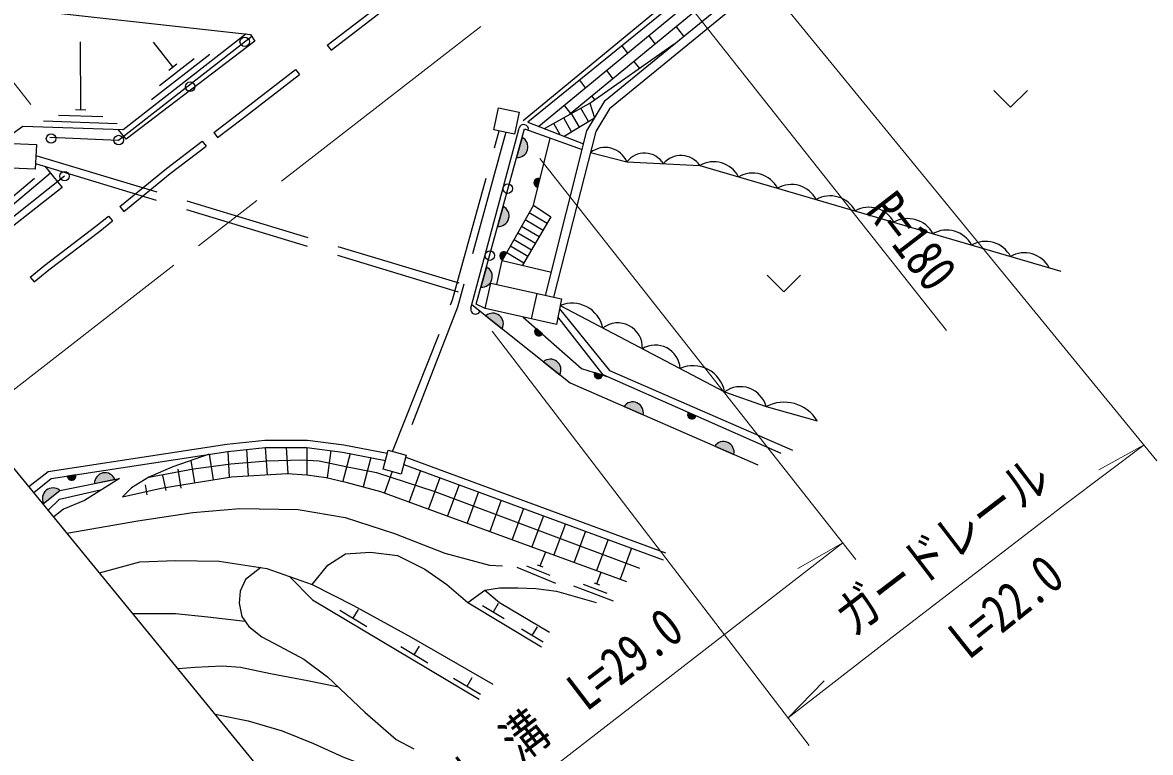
# Model space of a CAD drawing. Units: millimetres at full size, sheet at 1:1000; details may follow other scales. Extents: x 40000 to 680000, y 20000 to 380000.
# Drawn here: x 89234 to 142854, y 238269 to 272991 of the extents above; entities that cross this region are included whole.
import ezdxf
from ezdxf.enums import TextEntityAlignment as Align

# ---------------------------------------------------------------- set-up
doc = ezdxf.new("R2010")
doc.units = ezdxf.units.MM
doc.header["$LTSCALE"] = 1000
doc.linetypes.add('CHAIN', pattern=[18.5, 12, -1.5, 3.5, -1.5])
doc.linetypes.add('DASHED', pattern=[7.5, 6, -1.5])
for name, color, linetype, lineweight in [('M-BGD', 7, 'Continuous', 25), ('M-BMK', 2, 'CHAIN', 13), ('M-BMK-OTRS', 5, 'Continuous', 25), ('M-STR-HTXT', 7, 'Continuous', 13)]:
    doc.layers.add(name, color=color, linetype=linetype, lineweight=lineweight)
doc.styles.add('ＭＳ ゴシック', font='')
doc.styles.get('ＭＳ ゴシック').set_extended_font_data('MS Gothic')

msp = doc.modelspace()

# ---------------------------------------------------------------- hatches: boundary and pattern name
at = {"layer": 'M-BGD'}
for points in [[(112984, 267524, -0.82183), (112721, 266569)], [(113732, 265167, -0.4608), (113552, 265419, -0.4608), (113829, 265557)], [(112082, 264244, -0.82183), (111820, 263289)], [(112052, 261695, -0.4608), (111946, 261986, -0.4608), (112249, 262046)], [(111289, 261360, -0.82183), (111027, 260405)], [(111262, 259046, -0.82183), (112036, 258427)], [(113950, 258177, -0.4608), (113644, 258134, -0.4608), (113649, 258443)], [(113998, 256858, -0.82183), (114772, 256239)], [(116812, 256220, -0.4608), (116549, 256057, -0.4608), (116428, 256341)], [(117827, 254726, -0.82183), (118735, 254330)], [(121248, 254281, -0.4608), (120970, 254148, -0.4608), (120881, 254444)], [(122143, 252841, -0.82183), (123051, 252444)], [(91762, 251479, -0.4608), (91599, 251216, -0.4608), (91365, 251418)], [(93623, 251263, 0.82183), (92651, 251067)], [(90236, 250112, -0.82183), (91006, 250735)]]:
    msp.add_hatch(color=256, dxfattribs=at).paths.add_polyline_path(points)

# ---------------------------------------------------------------- linework, layer by layer
for p, q in [((122293, 275077), (113782, 268050)), ((113028, 268331), (120974, 274888)), ((122152, 274313), (115240, 268613)), ((120309, 272794), (120659, 272339)), ((92004, 268853), (91996, 272072)), ((96382, 270877), (95459, 272059)), ((103722, 271912), (103905, 271674)), ((116203, 269156), (120216, 271976)), ((117723, 271890), (117999, 271532)), ((119002, 272360), (119306, 271966)), ((95372, 269327), (98131, 271481)), ((95739, 269994), (97394, 271287)), ((96189, 270726), (96575, 271028)), ((118302, 271138), (118556, 270809)), ((102215, 270751), (102398, 270514)), ((115704, 270250), (115993, 269876)), ((116996, 270704), (117299, 270311)), ((116295, 269483), (116427, 269313)), ((91759, 268862), (92249, 268845)), ((114053, 267944), (116203, 269156)), ((114990, 269047), (115292, 268656)), ((115706, 268017), (115339, 268669)), ((116143, 268277), (115781, 268918)), ((116203, 269156), (116432, 268451)), ((90235, 268313), (93733, 268194)), ((90944, 268589), (93043, 268518)), ((114798, 267654), (114494, 268193)), ((115336, 267795), (114963, 268457)), ((114980, 267583), (116432, 268451)), ((98322, 267761), (98504, 267523)), ((110548, 259402), (112841, 267971)), ((97779, 267348), (97961, 267109)), ((112984, 267524), (112721, 266569)), ((113517, 264305), (114312, 267497)), ((90555, 265827), (82729, 259239)), ((91232, 265683), (82889, 259043)), ((87889, 263975), (89802, 265585)), ((113732, 265167), (113829, 265557)), ((93866, 264240), (94057, 264008)), ((112082, 264244), (111820, 263289)), ((113517, 264305), (112039, 261673)), ((113317, 263948), (114170, 263452)), ((113517, 264305), (114346, 263753)), ((93315, 263788), (93505, 263556)), ((112953, 263300), (113796, 262809)), ((114346, 263753), (113001, 261443)), ((113129, 263614), (113977, 263121)), ((112778, 262989), (113617, 262501)), ((112430, 262368), (113258, 261885)), ((112599, 262669), (113432, 262184)), ((112052, 261695), (112249, 262046)), ((112249, 262046), (113073, 261567)), ((111289, 261360), (111027, 260405)), ((89596, 260880), (89787, 260649)), ((113684, 260101), (113413, 258898)), ((111262, 259046), (112036, 258427)), ((113950, 258177), (113649, 258443)), ((113998, 256858), (114772, 256239)), ((116812, 256220), (116428, 256341)), ((117827, 254726), (118735, 254330)), ((121248, 254281), (120881, 254444)), ((98986, 252587), (99061, 251370)), ((99881, 252681), (99958, 251425)), ((100776, 252775), (100856, 251480)), ((101765, 252775), (101841, 251541)), ((102754, 252775), (102756, 251474)), ((103896, 252628), (103712, 251338)), ((122143, 252841), (123051, 252444)), ((97238, 252152), (97411, 251091)), ((98105, 252452), (98302, 251236)), ((104807, 252487), (104453, 251173)), ((105794, 252296), (105421, 250911)), ((107451, 252308), (119803, 247768)), ((91762, 251479), (91365, 251418)), ((96611, 251750), (96758, 250845)), ((106803, 251627), (106434, 250620)), ((107359, 251969), (119682, 247439)), ((108153, 251677), (107608, 250190)), ((92651, 251067), (93623, 251263)), ((95068, 251004), (95150, 250528)), ((95892, 251438), (96050, 250729)), ((109079, 251337), (108534, 249851)), ((109984, 251004), (109440, 249519)), ((90236, 250112), (91006, 250735)), ((110912, 250663), (110368, 249179)), ((111989, 250267), (111445, 248784)), ((113048, 249878), (112505, 248396)), ((113994, 249530), (113451, 248049)), ((115040, 249146), (114497, 247666)), ((115999, 248793), (115457, 247314)), ((117068, 248401), (116526, 246922)), ((113834, 247145), (114105, 247809)), ((118178, 247992), (117637, 246515)), ((113705, 247198), (113964, 247092)), ((112727, 247079), (114578, 246322)), ((113188, 247150), (114299, 246696)), ((116539, 246289), (116748, 246841)), ((115434, 246194), (117305, 245486)), ((115893, 246277), (117016, 245852)), ((116408, 246338), (116670, 246239)), ((104958, 244651), (105205, 245063)), ((111106, 245262), (112134, 244642)), ((111620, 244952), (111868, 245363)), ((104315, 245036), (105602, 244266)), ((112951, 244148), (113978, 243527)), ((113465, 243837), (113713, 244248)), ((107214, 243304), (108502, 242535)), ((107858, 242919), (108104, 243332)), ((110367, 241421), (110613, 241833)), ((109723, 241806), (111011, 241037))]:
    msp.add_line(p, q, dxfattribs=at)
at = {"layer": 'M-BGD', "linetype": 'DASHED'}
for p, q in [((89868, 266666), (111409, 260174)), ((89849, 266284), (111316, 259764))]:
    msp.add_line(p, q, dxfattribs=at)
at = {"layer": 'M-BGD'}
for points in [[(123411, 276510), (113250, 268257), (115909, 267221)], [(114096, 260009), (116064, 267835), (116933, 269287), (122800, 274092), (123346, 274751), (123739, 275389), (124205, 276277)], [(124539, 276200), (124160, 275280), (123699, 274547), (123183, 273882), (122857, 273570), (117139, 268893), (116487, 267807), (114473, 259924)], [(103722, 271912), (106647, 274166), (107252, 274634)], [(103905, 271674), (106831, 273929), (107436, 274397)], [(76087, 267358), (76880, 268281), (85277, 273778), (88057, 273755), (100074, 272425), (100276, 272105), (94161, 267442), (93796, 267892)], [(99858, 272449), (94012, 267885), (89246, 268047), (80594, 261849)], [(90533, 267540), (93803, 267401), (100129, 272338)], [(98322, 267761), (99488, 268649), (102215, 270751)], [(98504, 267523), (99670, 268411), (102398, 270514)], [(135411, 269755), (136206, 268960), (137002, 269755)], [(111231, 259388), (110806, 259602), (113096, 267932), (115841, 266950)], [(93866, 264240), (96071, 266046), (97779, 267348)], [(94057, 264008), (96257, 265811), (97961, 267109)], [(116231, 266806), (117966, 266364), (121432, 266196), (138600, 261165)], [(90287, 266151), (91117, 265148), (83063, 258831)], [(89596, 260880), (90289, 261455), (92724, 263304), (93315, 263788)], [(89787, 260649), (90476, 261220), (92910, 263069), (93505, 263556)], [(111788, 260526), (112039, 261673), (114374, 261114)], [(124633, 260973), (125429, 260178), (126224, 260973)], [(110595, 259579), (115260, 255848), (124196, 251944)], [(114788, 259527), (122612, 255426), (124581, 254720), (127012, 254041)], [(125293, 252490), (116836, 256236), (114684, 258990)], [(114759, 259379), (117136, 256445), (125834, 252653)], [(113041, 258982), (115800, 256539), (117017, 256156)], [(89527, 250928), (90456, 251632), (98941, 252934), (100758, 253125), (102777, 253125), (104506, 252901), (106575, 252502)], [(89765, 250637), (90600, 251300), (98986, 252587), (100776, 252775), (102754, 252775), (104450, 252556), (106484, 252163)], [(98105, 252452), (96372, 251852), (95240, 251360), (94419, 250851), (93992, 250425), (95830, 250835), (99162, 251376), (101820, 251540), (102756, 251474), (103675, 251343), (104610, 251130), (106251, 250687), (117943, 246403)], [(95240, 251360), (97367, 251765), (99137, 251993), (100857, 252144), (102500, 252195), (103335, 252144), (104599, 251866), (106065, 251583), (108839, 250675), (118563, 247036)], [(90211, 250092), (91006, 250735), (93843, 251308), (92180, 250259), (91182, 249850), (90719, 249471)], [(90457, 249791), (90989, 250310), (93011, 250783)], [(91346, 248704), (94712, 249295), (97331, 249680), (99565, 249872), (102338, 249834), (104571, 249449), (106921, 248679), (109308, 247755), (111427, 247178), (112043, 247139)], [(103009, 246253), (103741, 247177), (104588, 247716), (105782, 247793), (107053, 247639), (108362, 246985), (109402, 246253), (110403, 245407), (113908, 243290)], [(92895, 246811), (94806, 247331), (96500, 247408), (98580, 247370), (100852, 247023), (103009, 246253), (104973, 245253), (107707, 243751), (111597, 241519)], [(100559, 247068), (99830, 246496), (99573, 245942), (99533, 245369), (99652, 244736), (99988, 244261), (100602, 243767), (101452, 243332), (102600, 242699), (103728, 241868), (105509, 240187), (106998, 238889), (107829, 238434)], [(101930, 246638), (103022, 245528), (110938, 240801)], [(110403, 245407), (111212, 245984), (111907, 246101), (112778, 246101), (113629, 246062), (114618, 245943), (116498, 245409)], [(111212, 245984), (111907, 245409), (114282, 243985)], [(99820, 244498), (98045, 244709), (96502, 244867), (95334, 244867), (94494, 244856)], [(104255, 241371), (102783, 241678), (101022, 242014), (99597, 242311), (98726, 242370), (97420, 242311), (96628, 242247)], [(98398, 240083), (99953, 239779), (101576, 239305), (103060, 238692), (104465, 238059), (105949, 237485)]]:
    msp.add_lwpolyline(points, dxfattribs=at)
for points in [[(111855, 268940), (112846, 268728), (112615, 267686), (111632, 267895)], [(88752, 267240), (89894, 267183), (89836, 266013), (88693, 266071)], [(111503, 260590), (114849, 259840), (114613, 258629), (111231, 259388)], [(106615, 252647), (107479, 252413), (107235, 251510), (106371, 251744)]]:
    msp.add_lwpolyline(points, close=True, dxfattribs=at)
at = {"layer": 'M-BGD', "linetype": 'DASHED'}
for points in [[(106823, 252591), (109679, 259800), (111889, 267840)], [(112214, 267771), (109918, 259449), (107203, 252488)]]:
    msp.add_lwpolyline(points, dxfattribs=at)
at = {"layer": 'M-BGD'}
for centre in [(99795, 272077), (97200, 269940), (90589, 267471), (93803, 267401), (91232, 265683), (112302, 265089), (111450, 261904)]:
    msp.add_circle(centre, 225, dxfattribs=at)
for centre, radius, start, end in [((113058, 267913), 225, 345.0214, 165.0214), ((112758, 267073), 505, 265.7957, 63.4539), ((116930, 265923), 1126, 23.0852, 128.3647), ((118803, 265726), 1053, 31.7275, 142.7025), ((120533, 265568), 1097, 34.93, 139.5001), ((122091, 265024), 1344, 27.9951, 119.3428), ((113750, 265369), 203, 67.0612, 264.9846), ((123937, 264483), 1344, 27.9951, 119.3428), ((125783, 263942), 1344, 27.9951, 119.3428), ((127629, 263401), 1344, 27.9951, 119.3428), ((111857, 263793), 505, 265.7957, 63.4539), ((129475, 262860), 1344, 27.9951, 119.3428), ((131321, 262319), 1344, 27.9951, 119.3428), ((133167, 261778), 1344, 27.9951, 119.3428), ((135013, 261237), 1344, 27.9951, 119.3428), ((112123, 261886), 203, 51.7253, 249.6487), ((136859, 260696), 1344, 27.9951, 119.3428), ((111064, 260909), 505, 265.7957, 63.4539), ((115359, 258141), 1499, 12.3078, 112.3567), ((110765, 259344), 225, 165.0214, 345.0214), ((111588, 258660), 505, 332.5134, 130.1716), ((117535, 257536), 1167, 357.0628, 127.6017), ((113779, 258286), 203, 129.5287, 327.452), ((119312, 256457), 1189, 3.6883, 120.9761), ((114324, 256472), 505, 332.5134, 130.1716), ((116610, 256251), 203, 153.5329, 351.4563), ((121116, 255142), 1523, 10.7348, 113.9297), ((123358, 254406), 1263, 14.3798, 126.1828), ((118242, 254438), 505, 347.569, 145.2272), ((125435, 253085), 1844, 31.2294, 117.5739), ((121052, 254334), 203, 147.1488, 345.0722), ((122558, 252553), 505, 347.569, 145.2272), ((91569, 251417), 203, 179.7635, 17.6869), ((93156, 251069), 505, 22.5766, 180.2348), ((90682, 250348), 505, 50.1262, 207.7844)]:
    msp.add_arc(centre, radius, start, end, dxfattribs=at)
at = {"layer": 'M-BMK'}
msp.add_line((86949, 254080), (117644, 277958), dxfattribs=at)
at = {"layer": 'M-BMK-OTRS'}
msp.add_line((103120, 234310), (73819, 270131), dxfattribs=at)
at = {"layer": 'M-STR-HTXT'}
for p, q in [((76898, 285211), (89625, 269096)), ((133154, 258341), (117644, 277958)), ((143165, 252140), (124676, 274741)), ((113821, 266529), (128848, 247449)), ((111552, 258314), (126630, 238601)), ((142548, 252895), (140400, 251706)), ((128223, 248242), (126091, 247025)), ((125629, 239909), (127342, 241669))]:
    msp.add_line(p, q, dxfattribs=at)
for points in [[(125629, 239909), (130583, 243749), (138841, 250106), (142548, 252895)], [(105999, 230897), (114230, 237399), (127527, 247706), (128223, 248242)]]:
    msp.add_lwpolyline(points, dxfattribs=at)

# ---------------------------------------------------------------- texts
at = {"layer": 'M-STR-HTXT', "style": 'ＭＳ ゴシック', "width": 0.8}
msp.add_text('R=180', height=1833, rotation=307.589, dxfattribs=at).set_placement((128845, 263681), align=Align.BOTTOM_LEFT)
for s, rotation, p in [('ガードレール', 37.411, (133833, 246938)), ('L=22.0', 38.608, (136889, 244073)), ('側\u3000溝\u3000L=29.0', 37.413, (115573, 239129))]:
    msp.add_text(s, height=1833, rotation=rotation, dxfattribs=at).set_placement(p, align=Align.BOTTOM_CENTER)

doc.saveas('drawing.dxf')
